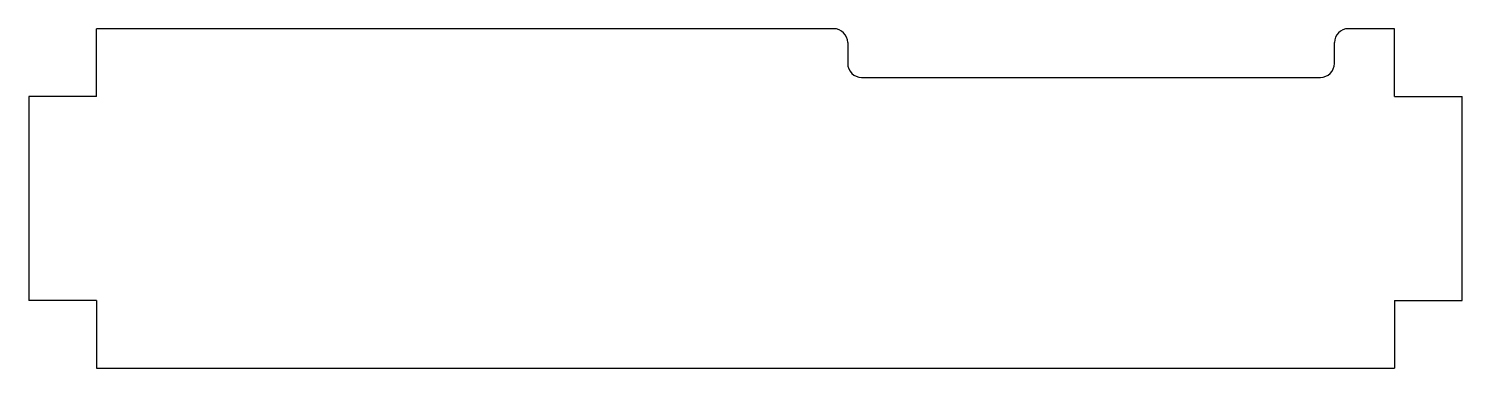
# Model space of a CAD drawing. Header units: millimetres. Extents: x 0 to 1031, y 0 to 244.
import ezdxf

# ---------------------------------------------------------------- set-up
doc = ezdxf.new("R2010")
doc.units = ezdxf.units.MM

msp = doc.modelspace()

# ---------------------------------------------------------------- linework, layer by layer
at = {"color": 7, "linetype": 'Continuous', "lineweight": 25}
for p, q in [((48.7, 195.3), (48.7, 244)), ((579, 244), (48.7, 244)), ((982.3, 244), (949, 244)), ((982.3, 195.3), (982.3, 244)), ((589, 234), (589, 219)), ((939, 219), (939, 234)), ((599, 209), (929, 209)), ((0, 195.3), (0, 48.7)), ((48.7, 195.3), (0, 195.3)), ((982.3, 195.3), (1031, 195.3)), ((1031, 48.7), (1031, 195.3)), ((48.7, 48.7), (0, 48.7)), ((48.7, 48.7), (48.7, 0)), ((982.3, 48.7), (1031, 48.7)), ((982.3, 48.7), (982.3, 0)), ((48.7, 0), (982.3, 0))]:
    msp.add_line(p, q, dxfattribs=at)
for centre, start, end in [((579, 234), 0, 90), ((949, 234), 90, 180), ((599, 219), 180, 270), ((929, 219), 270, 360)]:
    msp.add_arc(centre, 10, start, end, dxfattribs=at)

doc.saveas('drawing.dxf')
